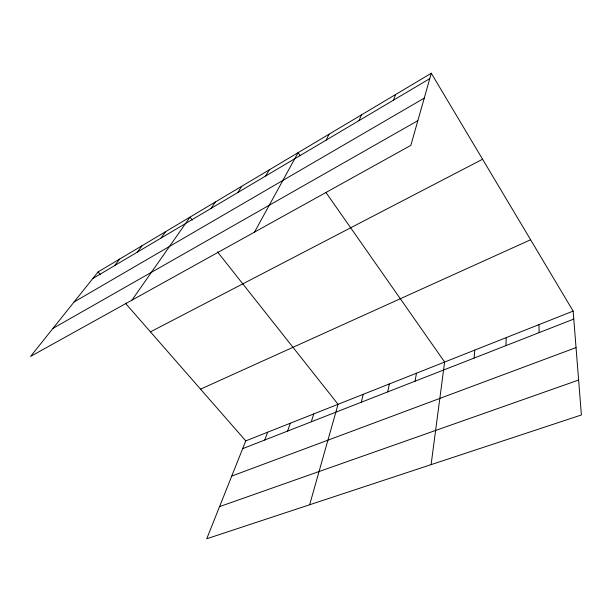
<?xml version="1.0" encoding="UTF-8"?>
<svg xmlns="http://www.w3.org/2000/svg" width="612" height="612" viewBox="0 0 612 612"><rect width="100%" height="100%" fill="white"/><g stroke="black" fill="none" stroke-linecap="round" stroke-linejoin="round"><path stroke-width="0.92" d="M505.94 345.627L506.216 337.625M474.109 358.081L474.797 350.087M431.1 464.638L444.626 362.044L325.989 192.535M415.081 381.184L416.466 373.213M387.664 391.909L389.354 383.961M361.264 402.245L363.237 394.312M431.292 73.241L410.843 145.365L30.6 356.398L98.065 271.942L431.292 73.241L573.138 311.095L581.4 414.982L206.749 538.759L245.764 440.885L573.138 311.095M309.664 504.755L338.053 404.295L217.459 251.838M311.286 421.806L313.765 413.926M287.609 431.07L290.31 423.229M393.516 100.146L395.566 94.546M264.751 440.013L267.658 432.21M359.014 120.61L361.531 114.834M326.135 140.117L329.072 134.189M254.523 232.116L298.082 152.671L300.27 155.792M265.669 175.988L269.318 169.822M237.808 192.52L241.771 186.255M211.117 208.355L215.347 202.006M131.963 300.14L189.995 217.122L192.329 220.068M160.933 238.122L165.653 231.642M137.325 252.129L142.244 245.596M114.628 265.593L119.738 259.021M92.787 278.552L429.762 78.642M74.06 301.991L424.231 98.127M52.999 328.353L417.843 120.656M150.453 331.865L482.585 159.242M200.537 389.156L530.604 239.766M242.666 448.657L573.773 319.074M231.734 476.075L576.045 347.593M219.563 506.614L578.623 380.037M98.065 271.942L100.536 274.765M125.322 303.116L245.764 440.885M538.973 324.643L539.126 332.637"/></g></svg>
